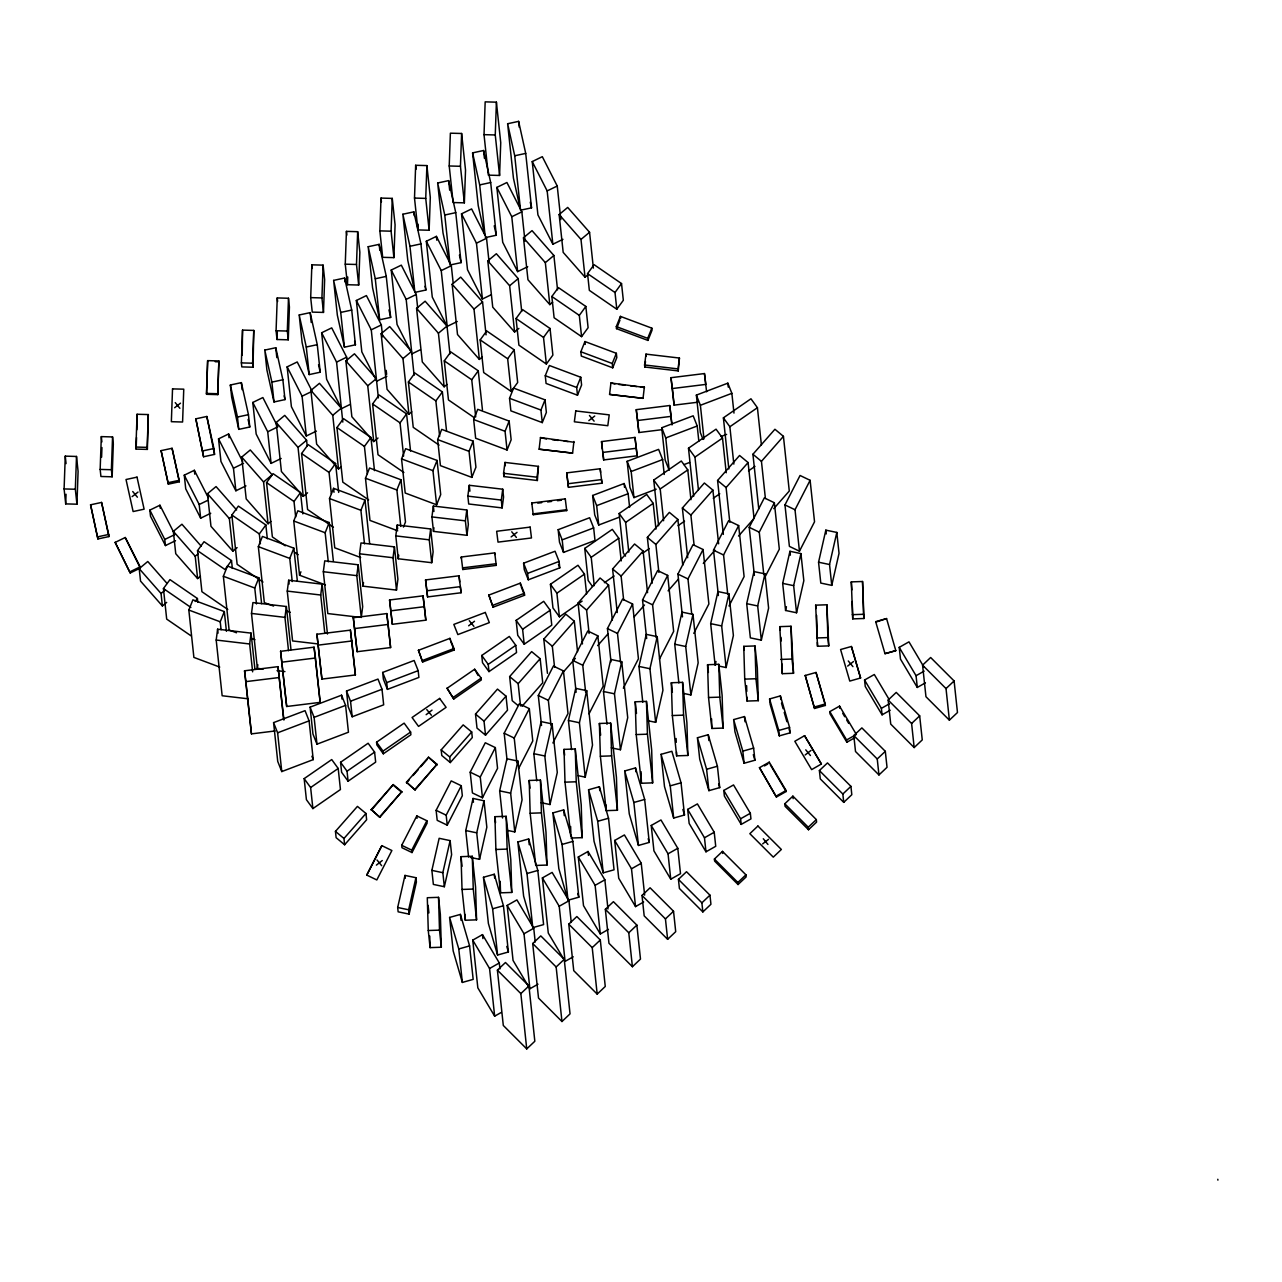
<?xml version="1.0" encoding="UTF-8"?>
<svg xmlns="http://www.w3.org/2000/svg" width="1282" height="1282" viewBox="0 0 1282 1282"><rect width="100%" height="100%" fill="white"/><g stroke="black" fill="none" stroke-linecap="round" stroke-linejoin="round"><path stroke-width="1.5" d="M64.1 488.939L65.27 456.136L76.503 456.456L78.09 471.407L76.936 504.195L65.703 503.89L64.1 488.939L75.334 489.243L76.936 504.195M65.703 503.89L66.039 494.243M75.334 489.243L76.503 456.456M100.156 469.42L101.326 436.617L112.56 436.938L113.313 444.005L112.159 476.808L100.925 476.487L100.156 469.42L111.39 469.725L112.159 476.808M101.599 457.193L101.951 447.546M111.39 469.725L112.56 436.938M135.924 447.049L137.078 414.262L148.311 414.567L147.366 449.405L136.132 449.101L135.924 447.049L147.158 447.37L147.366 449.405M136.132 449.101L136.549 437.515M136.821 429.807L137.078 414.262M147.158 447.37L148.311 414.567M206.482 393.43L207.652 360.627L218.885 360.947L217.812 394.616L206.578 394.311L206.482 393.43L217.716 393.734L217.812 394.616M206.578 394.311L207.652 360.627M217.716 393.734L218.885 360.947M241.369 362.902L242.538 330.099L253.772 330.419L253.035 367.213L241.801 366.908L241.369 362.902L252.602 363.207L253.035 367.213M242.218 355.338L242.538 330.099M252.602 363.207L253.772 330.419M276.079 330.74L277.249 297.937L288.482 298.257L289.411 307.023L288.258 339.826L277.024 339.506L276.079 330.74L287.312 331.044L288.258 339.826M277.024 339.506L277.297 331.798M287.312 331.044L288.482 298.257M310.693 297.616L311.863 264.829L323.096 265.134L324.634 279.636L323.481 312.423L312.247 312.119L310.693 297.616L321.926 297.937L323.481 312.423M321.926 297.937L323.096 265.134M345.259 264.172L346.428 231.369L357.662 231.689L359.857 252.234L358.688 285.037L347.454 284.716L345.259 264.172L356.492 264.493L358.688 285.037M347.454 284.716L347.743 277.008M356.492 264.493L357.662 231.689M379.857 230.872L381.01 198.085L392.26 198.389L395.08 224.847L393.911 257.634L382.677 257.329L379.857 230.872L391.09 231.193L393.911 257.634M391.09 231.193L392.26 198.389M414.503 198.069L415.656 165.282L426.89 165.586L430.303 197.444L429.133 230.247L417.9 229.927L414.503 198.069L425.736 198.389L429.133 230.247M417.9 229.927L418.108 224.142M425.736 198.389L426.89 165.586M449.213 165.971L450.383 133.184L461.616 133.488L465.526 170.057L464.356 202.844L453.123 202.54L449.213 165.971L460.446 166.291L464.356 202.844M460.446 166.291L461.616 133.488M484.019 134.658L485.173 101.855L496.406 102.175L500.733 142.655L499.579 175.458L488.346 175.137L484.019 134.658L495.253 134.963L499.579 175.458M495.253 134.963L496.406 102.175M247.73 698.754L222.155 695.757L216.193 640.038L217.603 629.19L251.064 633.116L254.894 668.932M263.275 669.044L257.378 668.355L251.496 613.437L252.923 602.572L286.367 606.514L290.982 649.654M252.634 671.832L249.653 643.981L251.064 633.116M257.378 668.355L257.842 664.733M318.176 643.965L292.584 640.952L287.264 591.098L288.674 580.233L322.135 584.159L327.455 634.029M288.514 650.711L284.957 617.363L286.367 606.514M359.297 617.267L327.807 613.565L323.336 571.724L324.747 560.859L358.207 564.785L362.678 606.642L361.268 617.491L356.797 575.65L358.207 564.785M324.811 633.388L320.724 595.024L322.135 584.159M359.569 553.792L360.979 542.943L394.439 546.869L397.901 579.24L396.491 590.105L363.03 586.162L359.569 553.792L393.029 557.734L396.491 590.105M363.03 586.162L363.511 582.557M393.029 557.734L394.439 546.869M395.801 535.892L397.228 525.043L430.672 528.969L433.124 551.853L431.713 562.702L398.253 558.776L395.801 535.892L429.262 539.834L431.713 562.702M398.253 558.776L398.718 555.154M431.922 516.918L433.348 506.053L466.792 509.98L468.347 524.45L466.92 535.315L433.476 531.373L431.922 516.918L465.382 520.845L466.92 535.315M429.262 539.834L430.672 528.969M433.476 531.373L433.941 527.751M467.85 496.134L469.276 485.285L502.72 489.211L503.554 497.047L502.143 507.912L468.699 503.986L467.85 496.134L501.31 500.076L502.143 507.912M465.382 520.845L466.792 509.98M503.57 473.298L504.98 462.433L538.424 466.36L537.366 480.51L503.922 476.583L503.57 473.298L537.014 477.225L537.366 480.51M503.922 476.583L504.387 472.962M501.31 500.076L502.72 489.211M573.919 441.489L572.589 453.123L539.129 449.197L540.459 437.563L573.999 442.258M537.014 477.225L538.424 466.36M644.381 386.908L643.035 398.333L609.575 394.407L610.921 382.981L644.445 387.468L640.503 387.004M644.574 364.969L645.984 354.12L679.444 358.047L678.258 370.931L644.798 367.005L644.574 364.969L678.034 368.912L678.258 370.931M644.798 367.005L645.503 361.572M678.034 368.912L679.444 358.047M397.676 907.496L404.968 875.414L415.929 877.705L416.394 882.032L409.118 914.114L398.141 911.822L397.676 907.496L408.654 909.787L409.118 914.114M408.654 909.787L415.929 877.705M431.874 870.382L439.149 838.3L450.126 840.607L451.617 854.645L444.341 886.727L433.364 884.42L431.874 870.382L442.835 872.689L444.341 886.727M442.835 872.689L450.126 840.607M468.587 857.033L465.751 830.544L473.026 798.462L484.003 800.769L486.84 827.243L479.564 859.325L470.414 857.418M479.564 859.325L476.728 832.835L484.003 800.769M502.56 817.996L499.66 790.866L506.935 758.784L517.912 761.075L522.062 799.856L514.787 831.938L507.464 830.399M514.787 831.938L510.637 793.157L517.912 761.075M536.741 780.882L533.841 753.688L541.116 721.606L552.093 723.897L557.285 772.453L550.01 804.535L540.86 802.628M550.01 804.535L544.818 755.979L552.093 723.897M571.548 749.585L568.439 720.436L575.714 688.37L586.691 690.661L592.508 745.066L585.217 777.148L577.91 775.61M585.217 777.148L579.416 722.744L586.691 690.661M606.995 724.298L603.485 691.511L610.761 659.429L621.738 661.72L627.715 717.664L620.44 749.746L611.306 747.839M620.44 749.746L614.463 693.802L621.738 661.72M642.779 702.183L638.965 666.432L646.24 634.35L657.217 636.641L662.938 690.277L655.663 722.343L648.355 720.821M655.663 722.343L649.942 668.723L657.217 636.641M678.867 682.969L674.733 644.205L682.008 612.123L692.985 614.415L698.161 662.874L690.886 694.956L683.562 693.418M690.886 694.956L685.71 646.497L692.985 614.415M715.981 661.496L715.132 665.262L710.677 623.645L717.952 591.563L728.929 593.87L733.384 635.487L726.109 667.553L718.785 666.031M726.109 667.553L721.654 625.937L728.929 593.87M746.701 603.662L753.976 571.58L764.953 573.871L768.607 608.085L761.332 640.167L750.355 637.859L746.701 603.662L757.678 605.953L761.332 640.167M757.678 605.953L764.953 573.871M782.677 583.374L789.952 551.292L800.93 553.584L803.83 580.682L796.555 612.764L785.578 610.472L782.677 583.374L793.654 585.666L796.555 612.764M785.578 610.472L786.427 606.69M793.654 585.666L800.93 553.584M818.557 562.221L825.832 530.139L836.809 532.431L839.037 553.295L831.762 585.377L820.784 583.07L818.557 562.221L829.534 564.513L831.762 585.377M829.534 564.513L836.809 532.431M219.751 667.089L193.886 657.41L188.823 610.04L192.909 599.832L224.318 611.594L226.433 631.321M236.497 632.779L229.109 630.007L223.356 576.259L227.459 566.051L258.868 577.813L261.624 603.694M221.081 629.702L220.232 621.802L224.318 611.594M273.563 606.066L264.332 602.62L258.339 546.645L262.441 536.437L293.85 548.183L297.344 581.002M256.48 603.95L254.765 588.021L258.868 577.813M325.42 584.896L299.555 575.217L293.754 520.989L297.841 510.781L329.25 522.543L333.384 561.276M292.232 581.563L289.748 558.407L293.85 548.183M360.627 557.51L334.762 547.815L329.506 498.538L333.592 488.33L365.001 500.092L369.633 543.456M299.555 575.217L300.917 571.82M328.272 561.804L325.163 532.751L329.25 522.543M397.708 530.812L369.985 520.428L365.482 478.218L369.569 468.01L400.978 479.772L405.481 521.982L403.445 527.078M364.489 543.808L360.915 510.3L365.001 500.092M401.554 458.892L405.657 448.684L437.066 460.446L440.704 494.58L436.617 504.788L405.208 493.025L401.554 458.892L432.963 470.654L436.617 504.788M400.785 526.437L396.891 489.98L400.978 479.772M437.643 439.582L441.729 429.374L473.138 441.136L475.926 467.193L471.84 477.401L440.431 465.638L437.643 439.582L469.052 451.344L471.84 477.401M432.963 470.654L437.066 460.446M473.651 419.535L477.737 409.327L509.146 421.089L511.149 439.79L507.063 449.998L475.654 438.236L473.651 419.535L505.06 431.297L507.063 449.998M469.052 451.344L473.138 441.136M509.531 398.301L513.617 388.093L545.026 399.856L546.372 412.403L542.286 422.611L510.877 410.849L509.531 398.301L540.94 410.064L542.286 422.611M505.06 431.297L509.146 421.089M545.267 375.706L549.353 365.498L580.762 377.261L581.595 385.001L577.493 395.209L546.084 383.446L545.267 375.706L576.676 387.468L577.493 395.209M540.94 410.064L545.026 399.856M580.858 351.749L584.945 341.541L616.354 353.303L616.818 357.598L612.716 367.822L581.307 356.059L580.858 351.749L612.251 363.511L612.716 367.822M576.676 387.468L580.762 377.261M616.305 326.59L620.408 316.382L651.817 328.144L652.025 330.211L647.939 340.419L616.53 328.657L616.305 326.59L647.714 338.352L647.939 340.419M616.53 328.657L619.943 320.147M612.251 363.511L616.354 353.303M647.714 338.352L651.817 328.144M366.748 875.125L381.844 845.655L391.891 850.527L376.812 879.949L366.748 875.077L381.844 845.687M401.715 845.319L416.81 815.897L426.858 820.72L427.114 823.14L412.019 852.562L401.971 847.722L401.715 845.319L411.762 850.158L412.019 852.562M411.762 850.158L426.858 820.72M436.12 810.336L451.216 780.898L461.264 785.738L462.337 795.737L447.242 825.159L437.194 820.336L436.12 810.336L446.184 815.176L447.242 825.159M446.184 815.176L461.264 785.738M470.19 772.197L485.285 742.759L495.349 747.598L497.56 768.335L482.465 797.773L472.417 792.933L470.19 772.197L480.253 777.02L482.465 797.773M480.253 777.02L495.349 747.598M507.031 759.841L504.179 733.24L519.274 703.802L529.322 708.642L532.783 740.948L518.569 768.639M516.87 762.774L514.226 738.063L529.322 708.642M541.533 725.5L538.296 695.501L553.391 666.079L563.439 670.919L568.006 713.545L552.911 742.983M551.036 725.532L548.343 700.341L563.439 670.919M576.131 692.248L572.701 660.406L587.781 630.984L597.845 635.824L603.213 686.158L589.015 713.85M585.65 692.36L582.749 665.246L597.845 635.824M611.001 661.832L607.444 628.581L622.539 599.159L632.587 603.998L638.436 658.756L623.34 688.194M620.632 662.762L617.491 633.42L632.587 603.998M646.657 638.58L642.538 599.992L657.634 570.57L667.682 575.394L673.659 631.369L659.461 659.06M656.096 637.635L652.586 604.832L667.682 575.394M682.489 616.898L677.922 574.112L693.017 544.674L703.065 549.513L708.882 603.966L693.786 633.388M691.703 613.95L687.969 578.935L703.065 549.513M718.385 595.537L713.513 550.154L728.593 520.732L738.656 525.572L744.105 576.58L729.009 606.001M727.743 594.223L723.561 554.994L738.656 525.572M754.377 575.378L749.217 527.335L764.312 497.913L774.36 502.752L779.328 549.177L765.114 576.868M763.816 574.737L759.264 532.174L774.36 502.752M784.969 504.916L800.064 475.478L810.112 480.317L814.535 521.79L799.455 551.212L789.392 546.372L784.969 504.916L795.016 509.755L799.455 551.212M795.016 509.755L810.112 480.317M190.922 635.76L166.692 619.11L163.439 588.566L169.961 579.624L197.412 598.502L197.829 602.316M227.763 609.479L201.915 591.707L197.524 550.651L204.046 541.709L231.513 560.587L232.346 568.407M262.986 582.076L237.138 564.32L231.866 515.043L238.388 506.102L265.855 524.979L267.329 538.777M285.277 545.795L272.361 536.918L266.56 482.609L273.082 473.667L300.533 492.544L302.824 513.89M333.432 527.287L307.584 509.515L301.59 453.54L308.113 444.598L335.58 463.475L338.672 492.432M195.249 601.482L197.412 598.502M231.513 560.587L224.991 569.529L197.524 550.651M260.39 543.776L259.333 533.937L265.855 524.979M368.639 499.9L342.791 482.128L336.958 427.547L343.48 418.605L370.947 437.483L374.488 470.622M295.677 517.015L294.011 501.486L300.533 492.544M403.862 472.497L378.014 454.725L372.597 403.958L379.119 395.016L406.586 413.91L410.544 451.008M331.333 493.666L329.057 472.433L335.58 463.475M439.085 445.11L413.237 427.339L408.397 382.004L414.919 373.062L442.386 391.939L446.585 431.361M367.341 473.715L364.425 446.424L370.947 437.483M474.308 417.708L448.46 399.936L444.277 360.867L450.799 351.925L478.266 370.802L482.449 409.871M403.606 456.039L400.048 422.852L406.586 413.91M480.189 339.89L486.711 330.948L514.178 349.826L517.672 382.485L511.149 391.427L483.683 372.549L480.189 339.89L507.656 358.768L511.149 391.427M439.646 436.361L435.864 400.881L442.386 391.939M516.053 318.545L522.575 309.603L550.042 328.48L552.879 355.082L546.356 364.024L518.906 345.146L516.053 318.545L543.52 337.422L546.356 364.024M475.718 416.874L471.744 379.76L478.266 370.802M551.853 296.511L558.375 287.569L585.842 306.446L588.101 327.695L581.579 336.637L554.112 317.76L551.853 296.511L579.32 315.388L581.579 336.637M507.656 358.768L514.178 349.826M587.557 273.627L594.079 264.669L621.53 283.562L623.324 300.292L616.802 309.234L589.335 290.357L587.557 273.627L615.007 292.504L616.802 309.234M543.52 337.422L550.042 328.48M579.32 315.388L585.842 306.446M615.007 292.504L621.53 283.562M335.451 831.393L357.438 806.394L365.963 813.477L366.636 819.759L344.634 844.758L336.124 837.675L335.451 831.393L343.961 838.476L344.634 844.758M343.961 838.476L365.963 813.477M371.267 809.583L393.254 784.584L401.779 791.667L379.857 817.355L371.267 809.583L379.857 817.355M371.347 810.272L393.254 784.584M406.49 782.212L428.476 757.213L437.002 764.296L415.08 789.968L406.49 782.212L415.08 789.968M406.554 782.885L409.15 779.937M413.028 775.53L418.204 769.649M420.784 766.7L427.259 759.361M379.793 816.666L401.779 791.667M441.184 749.89L463.171 724.891L471.696 731.974L472.289 737.567L450.303 762.566L441.777 755.483L441.184 749.89L449.71 756.973L450.303 762.566M475.51 714.09L497.496 689.091L506.021 696.174L507.512 710.18L485.525 735.179L477 728.096L475.51 714.09L484.019 721.173L485.525 735.179M517.896 705.42L512.223 700.693L509.643 676.592L531.645 651.609L540.155 658.692L542.735 682.777L522.03 706.302M547.446 673.306L543.792 639.141L565.779 614.142L574.304 621.225L577.557 651.593M582.461 643.949L578.07 603.005L600.072 578.006L608.597 585.089L612.347 620.2M415.015 789.295L437.002 764.296M617.251 612.572L612.588 569L634.59 544.001L643.115 551.084L647.554 592.669M449.71 756.973L471.696 731.974M484.019 721.173L506.021 696.174M520.54 705.933L518.168 683.675L540.155 658.692M652.25 583.15L647.362 537.382L669.364 512.383L677.874 519.466L682.761 565.234M554.545 667.105L552.318 646.224L574.304 621.225M589.095 633.484L586.595 610.088L608.597 585.089M623.645 599.848L621.113 576.083L643.115 551.084M687.681 557.75L682.377 508.009L704.363 483.01L712.888 490.109L718.625 543.808M658.852 572.333L655.887 544.465L677.874 519.466M723.336 534.402L717.583 480.478L739.57 455.479L748.095 462.562L754.056 518.409L738.528 536.052M694.075 544.946L690.886 515.092L712.888 490.109M758.768 508.922L752.919 454.261L774.921 429.262L783.43 436.345L789.279 491.022L773.751 508.666M563.727 671.56L575.362 658.323M729.795 522.223L726.093 487.561L748.095 462.562M597.652 645.631L608.005 633.869M765.402 498.442L761.444 461.344L783.43 436.345M634.173 616.77L644.509 605.008M668.098 590.842L678.45 579.079M703.305 563.455L714.955 550.218M497.4 970.154L505.477 962.51L528.921 985.954L534.834 1041.256L526.742 1048.916L503.297 1025.456L497.4 970.154L520.845 993.598L526.742 1048.916M532.703 943.536L540.78 935.892L564.224 959.337L570.041 1013.87L561.965 1021.514L538.52 998.069L532.703 943.536L556.148 966.981L561.965 1021.514M568.775 924.178L576.852 916.534L600.297 939.978L605.264 986.467L597.188 994.111L573.743 970.666L568.775 924.178L592.22 947.638L597.188 994.111M605.344 909.323L613.421 901.679L636.866 925.123L640.487 959.08L632.411 966.724L608.966 943.28L605.344 909.323L628.773 932.783L632.411 966.724M520.845 993.598L528.921 985.954M556.148 966.981L564.224 959.337M642.01 895.461L650.086 887.801L673.531 911.246L675.71 931.677L667.634 939.321L644.189 915.877L642.01 895.461L665.438 918.906L667.634 939.321M592.22 947.638L600.297 939.978M678.434 879.372L686.511 871.728L709.956 895.173L710.933 904.275L702.857 911.935L679.412 888.49L678.434 879.372L701.879 902.832L702.857 911.935M628.773 932.783L636.866 925.123M714.411 859.036L722.487 851.376L745.932 874.821L746.156 876.888L738.063 884.532L714.619 861.087L714.411 859.036L737.855 882.481L738.063 884.532M922.575 665.15L930.652 657.506L954.096 680.95L957.478 712.52L949.385 720.163L925.957 696.719L922.575 665.15L946.02 688.594L949.385 720.163M888.154 700.052L896.23 692.408L919.675 715.853L922.255 739.906L914.178 747.566L890.734 724.106L888.154 700.052L911.598 723.497L914.178 747.566M853.796 735.531L861.873 727.888L885.317 751.332L887.032 767.309L878.955 774.953L855.511 751.508L853.796 735.531L877.241 758.976L878.955 774.953M819.39 770.562L827.483 762.918L850.928 786.363L851.809 794.696L843.732 802.356L820.288 778.895L819.39 770.562L842.835 794.023L843.732 802.356M784.792 803.782L792.885 796.138L816.33 819.583L816.586 822.099L808.509 829.742L785.065 806.298L784.792 803.782L808.237 827.227L808.509 829.742M665.438 918.906L673.531 911.246M701.879 902.832L709.956 895.173M737.855 882.481L745.932 874.821M946.02 688.594L954.096 680.95M911.598 723.497L919.675 715.853M877.241 758.976L885.317 751.332M842.835 794.023L850.928 786.363M808.237 827.227L816.33 819.583M373.719 441.585L351.861 416.73L345.884 360.931L354.457 353.8L376.315 378.655L367.742 385.786L373.719 441.585L377.998 438.027M338.496 468.988L316.638 444.133L310.901 390.433L319.458 383.302L341.316 408.157L332.759 415.304L338.496 468.988L341.349 466.6M408.926 414.198L387.068 389.343L381.139 333.721L389.696 326.59L411.554 351.444L402.981 358.591L408.926 414.198L411.778 411.81M307.552 492.817L303.273 496.374L281.415 471.52L276.175 422.515L284.732 415.384L306.59 440.239L307.215 446.12M447.001 384.424L444.149 386.795L422.291 361.941L416.57 308.353L425.127 301.206L446.985 326.077L449.95 353.864M268.05 523.777L246.192 498.922L241.721 457.097L250.278 449.966L272.137 474.821L263.579 481.968L268.05 523.777L270.903 521.405M482.224 357.021L479.372 359.409L457.514 334.538L452.145 284.251L460.703 277.12L482.561 301.975L486.07 334.858M237.106 547.606L232.827 551.18L210.969 526.309L207.492 493.714L216.049 486.567L236.625 509.964M518.873 328.432L514.595 332.006L492.737 307.151L487.785 260.887L496.358 253.74L518.2 278.611L521.71 311.382M552.67 302.231L549.818 304.619L527.96 279.748L523.473 237.779L532.03 230.632L553.888 255.503L557.558 289.844M200.457 576.195L197.604 578.567L175.746 553.712L173.358 531.357L181.932 524.226L201.21 546.164M587.893 274.845L585.041 277.216L563.183 252.362L559.144 214.559L567.702 207.428L589.56 232.282L593.374 268.082M166.676 602.396L162.381 605.969L140.539 581.099L139.193 568.647L147.767 561.5L167.045 583.438M303.273 496.374L298.033 447.37L306.59 440.239M444.149 386.795L438.428 333.208L446.985 326.077M479.372 359.409L474.003 309.106L482.561 301.975M232.827 551.18L229.35 518.569L232.202 516.197M514.595 332.006L509.643 285.742L518.2 278.611M549.818 304.619L545.331 262.634L553.888 255.503M197.604 578.567L195.217 556.228L198.069 553.84M585.041 277.216L580.986 239.414L589.56 232.282M162.381 605.969L161.051 593.502L165.33 589.928M174.624 407.74L180.49 403.173M132.126 496.631L138.007 492.08M588.855 420.608L594.72 416.041M511.133 536.902L517.015 532.351M468.651 625.808L474.516 621.241M426.153 714.699L432.018 710.132M376.395 865.11L382.26 860.543M847.658 666.079L853.524 661.512M805.16 754.97L811.041 750.403M762.678 843.877L768.543 839.309M728.849 468.972L723.385 417.836L750.948 398.782L757.422 407.692L761.412 445.062M693.626 496.406L688.482 448.219L716.045 429.166L722.519 438.059L726.221 472.77M733.849 464.1L729.859 426.746L757.422 407.692M658.611 525.732L653.74 480.061L681.303 461.007L687.777 469.917L690.95 499.692M698.45 489.884L694.956 457.113L722.519 438.059M625.552 556.1L623.389 553.119L619.158 513.505L646.721 494.451L653.195 503.361L655.951 529.113M663.595 520.732L660.198 488.971L687.777 469.917M592.492 586.451L588.166 580.522L584.736 548.408L612.315 529.354L618.773 538.248L621.209 560.923M628.805 552.125L625.632 522.415L653.195 503.361M582.124 601.13L559.417 616.818L552.959 607.908L550.427 584.304L577.99 565.25L584.464 574.144L586.579 593.822M594.239 585.65L591.21 557.301L618.773 538.248M516.133 620.376L543.696 601.322L550.17 610.232L551.773 625.167L524.21 644.221L517.736 635.311L516.133 620.376L522.607 629.286L524.21 644.221M559.417 616.818L556.901 593.197L584.464 574.144M748.496 470.879L754.986 466.392M481.744 655.487L509.307 636.433L515.781 645.327L516.55 652.554L488.987 671.608L482.513 662.698L481.744 655.487L488.218 664.38L488.987 671.608M304.155 778.623L331.734 759.569L338.192 768.479L340.451 789.536L312.888 808.589L306.414 799.68L304.155 778.623L310.629 787.533L312.888 808.589M522.607 629.286L550.17 610.232M713.273 498.265L719.763 493.794M678.066 525.668L684.54 521.181M447.098 688.274L474.661 669.236L481.135 678.13L481.327 679.957L453.764 699.01L447.098 688.274L453.764 699.01M642.843 553.055L649.317 548.584M340.563 762.293L368.126 743.24L374.6 752.149L375.674 762.133L348.095 781.187L341.621 772.293L340.563 762.293L347.037 771.203L348.095 781.187M604.367 582.701L614.11 575.971M488.218 664.38L515.781 645.327M310.629 787.533L338.192 768.479M376.555 742.198L404.134 723.144L410.609 732.054L410.897 734.746L383.318 753.8L376.844 744.89L376.555 742.198L383.03 751.108L383.318 753.8M453.572 697.184L481.135 678.13M347.037 771.203L374.6 752.149M383.03 751.108L410.609 732.054M925.412 682.841L917.303 687.44L900.477 659.092L899.227 647.362L908.97 641.849L923.809 666.864M890.205 710.228L882.08 714.827L865.254 686.495L864.565 680.021L874.308 674.508L889.147 699.507M846.857 742.23L830.047 713.882L829.807 711.622L839.55 706.11L856.36 734.458L846.617 739.97L846.857 742.23L854.982 737.631M608.437 929.402L600.313 933.985L583.502 905.653L578.294 857.001L588.037 851.488L604.864 879.821L607.972 909.018M573.214 956.789L565.09 961.388L548.279 933.04L542.382 877.93L552.125 872.417L568.952 900.765L571.259 922.415M643.66 901.999L635.535 906.598L618.725 878.25L614.671 840.463L624.414 834.951L641.24 863.283L644.638 895.124M804.551 735.676L794.824 741.284L811.634 769.617L821.377 764.008L804.551 735.676L821.377 764.008M537.991 984.191L529.883 988.791L513.056 960.442L507.175 905.429L516.918 899.916L533.745 928.248L535.203 942.014M651.224 825.48L660.967 819.967L677.793 848.299L680.502 873.683L670.758 879.196L653.932 850.863L651.224 825.48L668.05 853.812L670.758 879.196M917.303 687.44L916.053 675.71L924.162 671.111M759.489 767.678L769.232 762.165L786.058 790.513L786.154 791.507L776.411 797.019L759.489 767.678L776.411 797.019M687.665 809.423L697.408 803.91L714.218 832.258L715.725 846.296L705.981 851.809L689.155 823.461L687.665 809.423L704.475 837.771L705.981 851.809M764.473 765.915L767.726 764.088M723.785 790.449L733.528 784.937L750.339 813.269L750.948 818.894L741.204 824.406L724.378 796.074L723.785 790.449L740.595 818.781L741.204 824.406M882.08 714.827L881.391 708.353L889.5 703.77M501.15 1012.508L494.66 1016.177L477.833 987.845L472.738 940.139L482.481 934.626L499.307 962.974L499.932 968.936M600.313 933.985L595.12 885.333L604.864 879.821M565.09 961.388L559.208 906.262L568.952 900.765M635.535 906.598L631.497 868.795L641.24 863.283M529.883 988.791L524.001 933.761L533.745 928.248M668.05 853.812L677.793 848.299M776.315 796.026L786.058 790.513M704.475 837.771L714.218 832.258M740.595 818.781L750.339 813.269M494.66 1016.177L489.564 968.487L499.307 962.974M562.942 239.333L552.863 244.221L537.927 214.895L532.238 161.58L542.318 156.676L557.237 186.018L560.827 219.591M527.719 266.72L517.64 271.624L502.72 242.282L496.855 187.396L506.919 182.493L521.854 211.834L524.995 241.24M490.814 294.94L482.417 299.026L467.497 269.685L461.52 213.838L471.6 208.934L486.535 238.276L489.003 261.384M457.273 321.51L447.194 326.413L432.274 297.087L426.313 241.272L436.393 236.369L451.312 265.695L453.171 283.018M552.863 244.221L547.158 190.922L557.237 186.018M411.105 352.085L397.051 324.474L391.234 270.053L401.314 265.15L416.249 294.475L417.692 308.081M517.64 271.624L511.774 216.738L521.854 211.834M386.844 376.299L376.764 381.203L361.828 351.877L356.348 300.485L366.412 295.581L381.347 324.923L382.613 336.781M482.417 299.026L476.455 243.179L486.535 238.276M447.194 326.413L441.232 270.598L451.312 265.695M349.938 404.519L341.541 408.605L326.606 379.264L321.638 332.759L331.718 327.872L346.653 357.197L347.069 361.075M414.102 375.273L406.17 299.379L416.249 294.475M306.318 435.992L291.399 406.666L287.136 366.86L297.216 361.957L312.151 391.298L302.071 396.186L306.318 435.992L316.398 431.105M378.366 397.901L371.267 329.827L381.347 324.923M271.095 463.395L256.176 434.053L252.794 402.452L262.874 397.548L277.793 426.874L267.714 431.778L271.095 463.395L281.175 458.491M342.807 422.082L336.573 362.101L346.653 357.197M245.952 485.894L235.872 490.782L220.953 461.456L218.533 438.877L228.613 433.973L242.667 461.584M411.987 353.816L420.384 349.73M210.729 513.281L200.665 518.184L185.73 488.843L184.271 475.173L194.351 470.286L208.405 497.881M235.872 490.782L233.468 468.218L243.548 463.315M175.522 540.683L165.442 545.571L150.507 516.245L149.85 510.124L159.929 505.22L173.983 532.831M115.156 542.414L125.235 537.511L140.171 566.836L140.299 568.07L130.219 572.974L115.156 542.414L130.219 572.974M200.665 518.184L199.191 504.515L207.588 500.429M165.442 545.571L164.785 539.45L174.865 534.562M130.091 571.74L140.171 566.836M703.065 439.438L700.373 432.643L696.366 395.112L727.839 383.158L731.862 393.334L733.977 413.092M703.978 438.877L700.389 405.288L731.862 393.334M661.704 427.771L665.743 437.947L669.188 470.222L665.15 460.03L661.704 427.771L693.177 415.817L697.216 425.993L698.834 441.184M665.743 437.947L697.216 425.993M656.176 489.179L633.965 497.624L629.927 487.432L627.138 461.328L658.611 449.373L662.65 459.549L664.236 474.468M721.061 436.489L726.622 434.39M633.965 497.624L631.177 471.504L662.65 459.549M619.11 517.271L598.742 525.011L594.704 514.835L592.637 495.477L624.11 483.522L628.148 493.698L629.606 507.255M683.995 464.597L689.556 462.482M598.742 525.011L596.675 505.653L628.148 493.698M558.151 529.69L589.624 517.736L593.662 527.912L594.992 540.459L563.519 552.414L559.497 542.222L558.151 529.69L562.189 539.866L563.519 552.414M562.189 539.866L593.662 527.912M523.585 563.199L555.058 551.244L559.096 561.436L559.785 567.846L528.296 579.801L524.274 569.625L523.585 563.199L527.623 573.391L528.296 579.801M527.623 573.391L559.096 561.436M488.843 595.088L520.316 583.134L524.354 593.326L524.562 595.249L493.089 607.203L488.843 595.088L493.089 607.203M492.881 605.28L524.354 593.326M418.445 650.311L449.918 638.356L453.956 648.532L454.116 650.038L422.643 661.993L418.445 650.311L422.643 661.993M382.661 672.441L414.134 660.486L418.172 670.662L418.893 677.425L387.42 689.379L383.382 679.204L382.661 672.441L386.699 682.617L387.42 689.379M422.483 660.486L453.956 648.532M346.509 691.03L377.982 679.075L382.02 689.267L383.671 704.828L352.197 716.782L348.159 706.59L346.509 691.03L350.531 701.222L352.197 716.782M310.084 707.151L341.557 695.197L345.595 705.372L348.448 732.214L316.975 744.185L312.952 733.993L310.084 707.151L314.106 717.343L316.975 744.185M273.579 722.615L305.052 710.661L309.09 720.853L313.241 759.617L281.768 771.572L277.729 761.396L273.579 722.615L277.617 732.807L281.768 771.572M386.699 682.617L418.172 670.662M350.531 701.222L382.02 689.267M314.106 717.343L345.595 705.372M277.617 732.807L309.09 720.853M875.766 621.61L886.567 618.565L895.814 650.647L884.997 653.676L875.814 622.155L886.567 618.565M805.224 675.486L816.041 672.457L825.207 703.978L825.368 705.437L814.551 708.465L805.224 675.486L814.551 708.465M769.585 698.946L780.401 695.902L789.568 727.423L790.145 732.823L779.328 735.868L770.162 704.347L769.585 698.946L778.751 730.468L779.328 735.868M860.591 678.002L849.774 681.079L840.591 649.525L851.408 646.481L860.591 678.002L851.408 646.513M733.641 719.603L744.457 716.574L753.64 748.095L754.922 760.226L744.105 763.255L734.939 731.734L733.641 719.603L742.823 751.124L744.105 763.255M697.424 737.759L708.241 734.714L717.423 766.235L719.715 787.613L708.898 790.657L699.716 759.136L697.424 737.759L706.606 769.28L708.898 790.657M814.39 707.007L825.207 703.978M661.047 754.329L671.864 751.284L681.046 782.805L684.492 815.015L673.675 818.044L664.493 786.539L661.047 754.329L670.23 785.85L673.675 818.044M624.687 770.963L635.503 767.918L644.67 799.439L649.269 842.402L638.452 845.447L629.27 813.926L624.687 770.963L633.853 802.484L638.452 845.447M778.751 730.468L789.568 727.423M588.55 789.76L599.367 786.731L608.533 818.253L614.046 869.805L603.229 872.85L594.047 841.329L588.55 789.76L597.716 821.281L603.229 872.85M742.823 751.124L753.64 748.095M706.606 769.28L717.423 766.235M552.863 812.916L563.679 809.887L572.862 841.393L578.823 897.192L568.006 900.236L562.045 844.437L552.863 812.916L558.84 868.715L567.477 898.378M670.23 785.85L681.046 782.805M633.853 802.484L644.67 799.439M517.832 841.986L528.649 838.941L537.815 870.462L543.6 924.594L532.783 927.639L526.998 873.507L517.832 841.986L523.617 896.118L532.254 925.78M597.716 821.281L608.533 818.253M562.045 844.437L572.862 841.393M483.458 877.273L494.275 874.244L503.441 905.749L508.393 951.997L497.576 955.026L488.394 923.505L483.458 877.273L492.625 908.794L497.576 955.026M526.998 873.507L537.815 870.462M449.597 917.431L460.414 914.403L469.597 945.908L473.17 979.384L462.353 982.429L453.171 950.907L449.597 917.431L458.78 948.952L462.353 982.429M492.625 908.794L503.441 905.749M458.78 948.952L469.597 945.908M507.624 123.729L518.617 121.373L525.716 153.407L531.533 207.844L520.54 210.2L514.723 155.763L507.624 123.729L513.441 178.166L520.123 208.325M484.484 233.837L478.218 205.569L472.593 152.879L483.586 150.507L490.685 182.541L496.31 235.231L485.317 237.603M514.723 155.763L525.716 153.407M437.659 182.989L448.652 180.618L455.751 212.652L461.087 262.634L450.11 264.989L444.758 215.023L437.659 182.989L443.011 232.955L449.678 263.114M485.109 235.648L479.692 184.912L490.685 182.541M402.852 214.238L413.846 211.867L420.945 243.9L425.864 290.02L414.887 292.392L409.952 246.272L402.852 214.238L407.788 260.358L414.054 288.626M444.758 215.023L455.751 212.652M368.174 246.721L379.168 244.349L386.267 276.383L390.657 317.423L379.664 319.779L372.565 287.745L368.174 246.721L375.273 278.755L379.664 319.779M409.952 246.272L420.945 243.9M333.624 280.389L344.618 278.018L351.717 310.052L355.435 344.81L344.441 347.182L337.342 315.148L333.624 280.389L340.724 312.423L344.441 347.182M375.273 278.755L386.267 276.383M299.187 314.987L310.164 312.632L317.263 344.666L320.212 372.213L309.218 374.584L302.119 342.55L299.187 314.987L306.27 347.021L309.218 374.584M340.724 312.423L351.717 310.052M264.781 350.082L275.774 347.726L282.873 379.76L284.989 399.599L273.995 401.971L266.896 369.937L264.781 350.082L271.88 382.116L273.995 401.971M306.27 347.021L317.263 344.666M230.359 385.001L241.353 382.629L248.452 414.663L249.766 427.002L238.773 429.374L231.689 397.34L230.359 385.001L237.458 417.035L238.773 429.374M271.88 382.116L282.873 379.76M195.826 418.829L206.819 416.474L213.918 448.508L214.543 454.405L203.566 456.761L195.826 418.829L203.566 456.761M237.458 417.035L248.452 414.663M161.083 450.639L172.076 448.283L179.176 480.317L179.32 481.792L168.343 484.163L161.083 450.639L168.343 484.163M202.925 450.863L213.918 448.508M168.182 482.673L179.176 480.317M90.573 504.804L101.566 502.432L108.666 534.466L108.89 536.581L97.897 538.953L90.573 504.804L97.897 538.953M97.672 536.837L108.666 534.466M674.108 405.144L670.983 377.693L704.459 373.559L705.821 384.408L672.345 388.542L674.108 405.144L697.745 402.228M638.901 432.531L636.257 409.663L669.733 405.529L671.079 416.378L637.603 420.512L638.901 432.531L662.522 429.614M601.514 441.569L634.991 437.418L637.154 455.799L603.678 459.934L601.514 441.569L602.316 449.085M636.353 448.267L602.877 452.418L603.678 459.934M566.724 472.882L600.2 468.747L601.931 483.186L568.455 487.336L566.724 472.882L568.455 487.336M568.07 483.731L601.546 479.596L601.931 483.186M531.79 503.009L565.266 498.874L566.708 510.589L533.232 514.723L531.79 503.009L531.886 503.874M537.783 503.137L541.725 502.656M547.638 501.935L551.581 501.438M557.478 500.717L561.42 500.22M461.264 557.013L494.74 552.879L496.262 565.378L462.786 569.512L461.264 557.013L461.44 558.664M425.56 579.929L459.036 575.794L461.055 592.765L427.579 596.915L425.56 579.929L427.579 596.915M426.922 590.778L460.398 586.643L461.055 592.765M389.568 599.976L423.044 595.842L424.39 606.69L425.832 620.168L392.356 624.302L389.568 599.976L392.356 624.302M390.914 610.825L424.39 606.69M353.303 617.716L386.779 613.581L388.142 624.43L390.609 647.57L357.133 651.705L353.303 617.716L357.133 651.705M354.665 628.565L388.142 624.43M316.926 634.269L350.403 630.135L351.765 640.984L355.386 674.957L321.91 679.091L316.926 634.269L321.91 679.091M318.273 645.118L351.765 640.984M280.598 651.32L314.074 647.17L315.436 658.019L320.163 702.36L286.687 706.494L280.598 651.32L286.687 706.494M281.96 662.169L315.436 658.019M275.101 730.964L251.464 733.881L244.541 670.79L278.018 666.656L283.915 720.067M251.464 733.881L245.888 681.639L279.364 677.505M851.312 581.884L862.546 581.499L863.972 618.501L852.738 618.885L851.312 581.884L851.873 589.944M815.656 605.168L826.89 604.784L828.749 645.888L817.515 646.272L815.656 605.168L816.009 608.501M852.29 614.671L863.523 614.286L863.972 618.501M779.793 626.642L791.026 626.257L793.526 673.29L782.292 673.675L779.793 626.642L780.177 630.199M816.634 637.971L827.868 637.587L828.749 645.888M743.752 646.336L754.986 645.952L757.325 667.89L758.319 700.677L747.069 701.062L744.73 679.123L743.752 646.336L744.137 649.99M780.77 659.429L792.004 659.044L793.526 673.29M707.568 664.717L718.801 664.332L722.119 695.293L723.096 728.08L711.863 728.464L708.545 697.504L707.568 664.717L708.401 672.457M744.73 679.123L755.963 678.739L758.319 700.677M671.351 682.745L682.585 682.361L686.896 722.679L687.873 755.467L676.64 755.851L672.329 715.532L671.351 682.745L672.377 692.344M708.545 697.504L719.779 697.136L723.096 728.08M635.231 701.783L646.465 701.398L651.673 750.082L652.65 782.869L641.417 783.254L636.209 734.57L635.231 701.783L636.481 713.465M672.329 715.532L683.562 715.148L687.873 755.467M599.399 723.465L610.633 723.096L616.45 777.469L617.427 810.272L606.194 810.641L600.377 756.268L599.399 723.465L600.649 735.131M636.209 734.57L647.442 734.185L652.65 782.869M570.762 836.12L565.009 782.164L564.016 749.377L575.265 748.992L581.227 804.872L582.204 837.659L570.971 838.043M600.377 756.268L611.626 755.883L617.427 810.272M529.194 780.466L540.427 780.081L546.004 832.258L546.997 865.062L535.748 865.446L530.171 813.253L529.194 780.466L530.027 788.19M565.009 782.164L576.243 781.78L582.204 837.659M530.171 813.253L541.421 812.868L546.997 865.062M494.916 816.682L506.15 816.313L510.797 859.661L511.774 892.448L500.541 892.833L495.894 849.485L494.916 816.682L495.557 822.595M495.894 849.485L507.143 849.101L511.774 892.448M461.039 856.664L472.273 856.28L475.574 887.064L476.551 919.851L465.318 920.236L462.033 889.452L461.039 856.664L462.065 866.279M462.033 889.452L473.266 889.067L476.551 919.851M438.524 897.336L427.291 897.721L428.268 930.508L430.095 947.622L441.328 947.238L440.351 914.451L438.524 897.336L439.502 930.139L441.328 947.238M428.268 930.508L439.502 930.139M215.232 361.716L218.982 361.812M614.927 384.007L610.921 382.981M618.853 384.472L624.767 385.161M630.664 385.85L636.577 386.555M546.452 439.021L540.459 437.563M552.35 439.726L558.263 440.415M564.16 441.104L568.102 441.569M323.336 571.724L356.797 575.65M287.264 591.098L320.724 595.024M251.496 613.437L284.957 617.363M216.193 640.038L249.653 643.981M277.056 670.662L284.925 671.592M710.677 623.645L721.654 625.937M674.733 644.205L685.71 646.497M638.965 666.432L649.942 668.723M603.485 691.511L614.463 693.802M568.439 720.436L579.416 722.744M533.841 753.688L544.818 755.979M499.66 790.866L510.637 793.157M465.751 830.544L476.728 832.835M365.482 478.218L396.891 489.98M329.506 498.538L360.915 510.3M293.754 520.989L325.163 532.751M258.339 546.645L289.748 558.407M223.356 576.259L254.765 588.021M286.495 610.921L290.197 612.299M188.823 610.04L220.232 621.802M251.272 638.308L254.974 639.702M749.217 527.335L759.264 532.174M713.513 550.154L723.561 554.994M677.922 574.112L687.969 578.935M642.538 599.992L652.586 604.832M607.444 628.581L617.491 633.42M572.701 660.406L582.749 665.246M538.296 695.501L548.343 700.341M504.179 733.24L514.226 738.063M444.277 360.867L471.744 379.76M408.397 382.004L435.864 400.881M372.597 403.958L400.048 422.852M336.958 427.547L364.425 446.424M301.59 453.54L329.057 472.433M266.56 482.609L294.011 501.486M294.972 552.462L298.209 554.689M231.866 515.043L259.333 533.937M163.439 588.566L190.89 607.444M752.919 454.261L761.444 461.344M717.583 480.478L726.093 487.561M682.377 508.009L690.886 515.092M647.362 537.382L655.887 544.465M612.588 569L621.113 576.083M578.07 603.005L586.595 610.088M543.792 639.141L552.318 646.224M509.643 676.592L518.168 683.675M437.082 764.969L428.476 757.213M393.334 785.273L401.859 792.372M559.144 214.559L580.986 239.414M523.473 237.779L545.331 262.634M487.785 260.887L509.643 285.742M452.145 284.251L474.003 309.106M416.57 308.353L438.428 333.208M381.139 333.721L402.981 358.591M345.884 360.931L367.742 385.786M310.901 390.433L332.759 415.304M276.175 422.515L298.033 447.37M241.721 457.097L263.579 481.968M207.492 493.714L229.35 518.569M173.358 531.357L195.217 556.228M139.193 568.647L161.051 593.502M848.267 660.951L852.931 666.64M589.464 415.496L594.111 421.169M805.769 749.858L810.432 755.531M511.742 531.79L516.406 537.462M763.287 838.749L767.934 844.437M469.26 620.68L473.907 626.369M175.233 402.612L179.881 408.301M426.762 709.587L431.425 715.26M132.735 491.519L137.398 497.192M376.988 859.982L381.651 865.671M723.385 417.836L729.859 426.746M688.482 448.219L694.956 457.113M653.74 480.061L660.198 488.971M619.158 513.505L625.632 522.415M584.736 548.408L591.21 557.301M550.427 584.304L556.901 593.197M478.09 675.502L474.661 669.236M899.227 647.362L916.053 675.71M864.565 680.021L881.391 708.353M842.755 713.369L844.726 716.702M846.713 720.035L848.684 723.368M829.807 711.622L846.617 739.97M770.338 764.825L786.154 791.507M614.671 840.463L631.497 868.795M578.294 857.001L595.12 885.333M542.382 877.93L559.208 906.262M507.175 905.429L524.001 933.761M472.738 940.139L489.564 968.487M532.238 161.58L547.158 190.922M496.855 187.396L511.774 216.738M461.52 213.838L476.455 243.179M426.313 241.272L441.232 270.598M391.234 270.053L406.17 299.379M356.348 300.485L371.267 329.827M321.638 332.759L336.573 362.101M287.136 366.86L302.071 396.186M252.794 402.452L267.714 431.778M218.533 438.877L233.468 468.218M184.271 475.173L199.191 504.515M149.85 510.124L164.785 539.45M140.299 568.07L125.235 537.511M696.366 395.112L700.389 405.288M627.138 461.328L631.177 471.504M592.637 495.477L596.675 505.653M558.439 564.449L559.785 567.846M521.197 586.755L524.562 595.249M450.751 641.545L454.116 650.038M311.895 756.22L313.241 759.617M825.368 705.437L816.041 672.457M781.507 703.161L783.126 708.722M784.215 712.439L786.908 721.702M789.071 729.121L790.145 732.823M753.303 754.665L754.922 760.226M718.625 783.911L719.715 787.613M682.873 809.455L684.492 815.015M648.195 838.7L649.269 842.402M577.749 893.49L578.823 897.192M506.775 946.42L508.393 951.997M530.283 202.187L531.533 207.844M494.227 225.808L496.31 235.231M472.593 152.879L479.692 184.912M459.421 255.086L461.087 262.634M425.031 286.255L425.864 290.02M388.975 309.875L390.657 317.423M354.601 341.044L355.435 344.81M318.545 364.681L320.212 372.213M284.155 395.834L284.989 399.599M248.099 419.47L249.766 427.002M214.543 454.405L206.819 416.474M179.32 481.792L172.076 448.283M108.89 536.581L101.566 502.432M670.983 377.693L672.345 388.542M671.015 417.547L671.688 422.98M636.257 409.663L637.603 420.512M637.154 455.799L634.991 437.418M425.832 620.168L423.044 595.842M390.609 647.57L386.779 613.581M355.386 674.957L350.403 630.135M320.163 702.36L314.074 647.17M244.541 670.79L245.888 681.639M1217.804 1179.28L1217.9 1180.145M895.814 650.647L884.997 653.676M825.832 530.139L826.249 533.937M839.55 706.11L839.79 708.369M789.952 551.292L790.369 555.17M780.93 637.314L781.315 640.872M792.885 796.138L793.141 798.654M780.401 695.902L780.786 699.507M769.232 762.165L769.344 763.159M727.839 383.158L728.256 387.1M744.457 716.574L745.018 721.766M704.459 373.559L706.606 391.779M722.487 851.376L722.711 853.443M708.241 734.714L708.866 740.547M669.733 405.529L672.008 424.967M645.984 354.12L646.208 356.14M643.035 398.333L609.575 394.407M620.408 316.382L620.616 318.449M624.11 483.522L624.526 487.384M635.503 767.918L635.92 771.828M600.2 468.747L600.585 472.337M584.945 341.541L585.249 344.409M572.589 453.123L539.129 449.197M599.367 786.731L599.784 790.69M566.708 510.589L566.612 509.723L533.136 513.858L533.232 514.723M565.266 498.874L565.362 499.74M518.617 121.373L519.242 127.206M588.037 851.488L588.454 855.382M564.016 749.377L564.641 755.146M563.679 809.887L564.304 815.656M483.586 150.507L484.42 158.311M520.316 583.134L520.524 585.057M504.98 462.433L505.332 465.735M528.649 838.941L529.258 844.742M496.262 565.378L496.086 563.727L462.61 567.862L462.786 569.512M494.74 552.879L494.916 554.529M448.652 180.618L449.678 190.233M469.276 485.285L469.901 491.166M436.393 236.369L436.793 240.215M494.275 874.244L494.676 878.09M415.656 165.282L416.089 169.256M459.036 575.794L459.693 581.916M413.846 211.867L414.262 215.713M473.026 798.462L473.443 802.244M482.481 934.626L482.913 938.6M449.918 638.356L450.078 639.846M433.348 506.053L433.925 511.486M460.414 914.403L461.039 920.3M381.01 198.085L381.427 201.867M379.168 244.349L379.793 250.214M386.202 370.37L386.635 374.328M397.228 525.043L397.628 528.857M428.092 905.332L428.909 912.928M416.81 815.897L417.067 818.301M346.428 231.369L346.829 235.119M344.618 278.018L345.034 281.88M404.968 875.414L405.272 878.298M311.863 264.829L312.247 268.451M333.592 488.33L334.009 492.272M310.164 312.632L311.222 322.471M341.557 695.197L341.957 699.027M277.249 297.937L277.617 301.446M275.774 347.726L276.832 357.646M288.674 580.233L289.091 584.079M278.018 666.656L283.594 718.898M241.353 382.629L242.106 389.68M228.613 433.973L229.013 437.739M217.603 629.19L218.036 633.164M194.351 470.286L194.768 474.18M159.929 505.22L160.266 508.281M101.326 436.617L101.887 441.921M65.27 456.136L66.055 463.619M862.546 581.499L863.523 614.286M852.226 601.514L852.738 618.885M826.89 604.784L827.868 637.587M816.602 615.408L817.291 638.564M817.403 642.41L817.515 646.272M791.026 626.257L792.004 659.044M782.004 664.028L782.292 673.675M754.986 645.952L755.963 678.739M746.621 685.63L746.781 691.415M746.957 697.2L747.069 701.062M718.801 664.332L719.779 697.136M711.574 718.817L711.863 728.464M682.585 682.361L683.562 715.148M676.111 738.496L676.239 742.358M676.527 752.005L676.64 755.851M646.465 701.398L647.442 734.185M641.064 771.684L641.417 783.254M610.633 723.096L611.626 755.883M606.017 804.856L606.194 810.641M575.265 748.992L576.243 781.78M570.634 826.473L570.794 832.258M540.427 780.081L541.421 812.868M506.15 816.313L507.143 849.101M500.188 881.263L500.541 892.833M472.273 856.28L473.266 889.067M465.142 914.451L465.318 920.236M429.742 936.052L430.095 947.622M172.525 388.863L171.355 421.698L182.589 422.018L183.759 389.167L172.525 388.895M575.762 410.945L574.352 421.794L607.812 425.72L609.222 414.871L575.762 410.945M757.918 826.025L749.842 833.685L773.286 857.145L781.363 849.469L757.918 826.025M439.63 698.434L412.067 717.503L418.541 726.397L446.104 707.343L439.63 698.434M485.301 612.443L453.828 624.414L457.866 634.59L489.339 622.619L485.301 612.443M137.014 477.144L126.021 479.516L133.12 511.55L144.113 509.178L137.014 477.144M530.139 527.11L496.663 531.277L498.009 542.126L531.485 537.959L530.139 527.11"/></g></svg>
